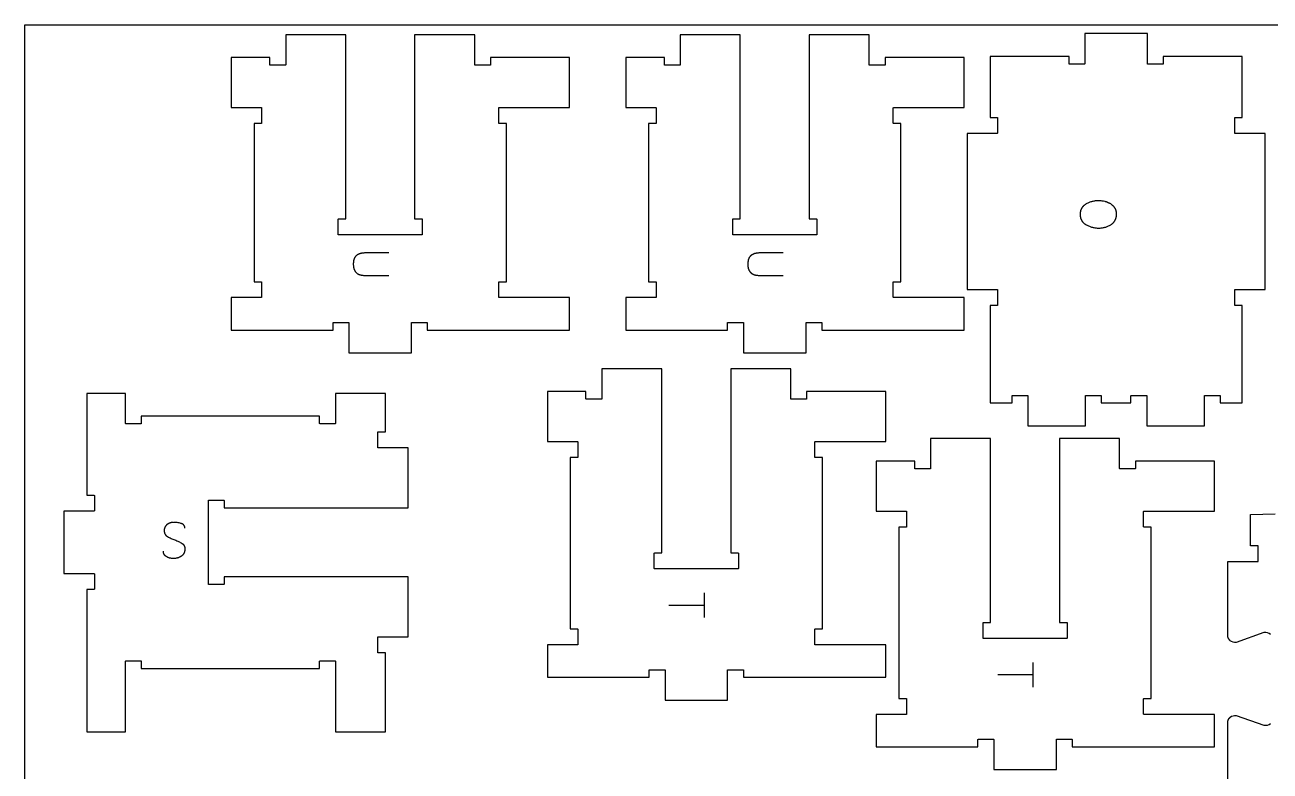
# Model space of a CAD drawing. Header units: millimetres. Extents: x -1220 to 1220, y -1930 to 1930.
# Drawn here: x -1220 to -235, y 20 to 610 of the extents above; entities that cross this region are included whole.
import ezdxf

# ---------------------------------------------------------------- set-up
doc = ezdxf.new("R2010")
doc.units = ezdxf.units.MM
for name, color, linetype, true_color in [('0_SHEET_SPRUCEPLY_2440X122', 1, 'Continuous', 0xff0000), ('1_ANYTOOL_1MMDEEP_LABELS_S', 2, 'Continuous', 0xffff00), ('4_ANYTOOL_CUTTHROUGH_OUTSI', 5, 'Continuous', 0x0000ff)]:
    doc.layers.add(name, color=color, linetype=linetype, true_color=true_color)

msp = doc.modelspace()

# ---------------------------------------------------------------- linework, layer by layer
at = {"layer": '0_SHEET_SPRUCEPLY_2440X122'}
msp.add_lwpolyline([(1220, 610), (1220, -610), (-1220, -610), (-1220, 610)], close=True, dxfattribs=at)
at = {"layer": '1_ANYTOOL_1MMDEEP_LABELS_S'}
msp.add_lwpolyline([(-356.68, 460.66), (-356.69, 461), (-356.71, 461.34), (-356.73, 461.68), (-356.75, 461.84), (-356.77, 462), (-356.8, 462.17), (-356.82, 462.33), (-356.85, 462.48), (-356.88, 462.64), (-356.92, 462.79), (-356.95, 462.95), (-356.99, 463.1), (-357.03, 463.25), (-357.08, 463.4), (-357.13, 463.54), (-357.18, 463.69), (-357.23, 463.83), (-357.29, 463.97), (-357.35, 464.11), (-357.41, 464.25), (-357.47, 464.38), (-357.54, 464.52), (-357.61, 464.65), (-357.68, 464.78), (-357.76, 464.91), (-357.83, 465.04), (-357.91, 465.17), (-358, 465.29), (-358.26, 465.66), (-358.44, 465.9), (-358.62, 466.13), (-358.81, 466.35), (-359.01, 466.57), (-359.21, 466.79), (-359.42, 466.99), (-359.63, 467.2), (-359.85, 467.39), (-360.08, 467.59), (-360.31, 467.77), (-360.55, 467.95), (-360.8, 468.13), (-361.05, 468.3), (-361.3, 468.46), (-361.83, 468.77), (-362.1, 468.93), (-362.37, 469.07), (-362.65, 469.21), (-362.93, 469.35), (-363.22, 469.48), (-363.5, 469.6), (-363.79, 469.72), (-364.09, 469.83), (-364.39, 469.94), (-364.69, 470.04), (-364.99, 470.13), (-365.3, 470.22), (-365.61, 470.31), (-365.93, 470.38), (-366.88, 470.6), (-367.51, 470.72), (-368.14, 470.82), (-368.75, 470.91), (-369.37, 470.97), (-369.97, 471.02), (-370.57, 471.05), (-371.16, 471.06), (-371.76, 471.05), (-372.35, 471.02), (-372.95, 470.97), (-373.54, 470.89), (-374.14, 470.8), (-374.73, 470.69), (-375.33, 470.56), (-375.92, 470.41), (-376.52, 470.23), (-377.11, 470.04), (-377.71, 469.83), (-378.3, 469.59), (-378.9, 469.34), (-379.49, 469.07), (-380.09, 468.77), (-380.68, 468.46), (-380.98, 468.29), (-381.26, 468.13), (-381.54, 467.95), (-381.8, 467.77), (-382.06, 467.58), (-382.3, 467.39), (-382.54, 467.19), (-382.77, 466.99), (-382.88, 466.89), (-382.99, 466.78), (-383.09, 466.67), (-383.19, 466.56), (-383.3, 466.45), (-383.39, 466.34), (-383.49, 466.23), (-383.59, 466.12), (-383.68, 466), (-383.77, 465.88), (-383.85, 465.76), (-383.94, 465.64), (-384.02, 465.52), (-384.1, 465.4), (-384.18, 465.27), (-384.25, 465.15), (-384.33, 465.02), (-384.4, 464.89), (-384.47, 464.76), (-384.53, 464.63), (-384.6, 464.49), (-384.66, 464.36), (-384.72, 464.22), (-384.78, 464.09), (-384.83, 463.95), (-384.88, 463.81), (-384.93, 463.66), (-384.98, 463.52), (-385.07, 463.23), (-385.15, 462.93), (-385.22, 462.63), (-385.28, 462.32), (-385.33, 462), (-385.37, 461.68), (-385.4, 461.35), (-385.43, 461.02), (-385.44, 460.68), (-385.44, 460.34), (-385.44, 459.98), (-385.43, 459.63), (-385.4, 459.29), (-385.37, 458.95), (-385.33, 458.61), (-385.27, 458.29), (-385.21, 457.97), (-385.14, 457.65), (-385.06, 457.35), (-384.97, 457.05), (-384.92, 456.9), (-384.87, 456.75), (-384.82, 456.61), (-384.76, 456.46), (-384.71, 456.32), (-384.65, 456.18), (-384.58, 456.04), (-384.52, 455.9), (-384.45, 455.77), (-384.38, 455.63), (-384.31, 455.5), (-384.23, 455.37), (-384.16, 455.24), (-384.08, 455.11), (-384, 454.98), (-383.91, 454.86), (-383.83, 454.73), (-383.74, 454.61), (-383.65, 454.49), (-383.55, 454.37), (-383.46, 454.25), (-383.36, 454.14), (-383.26, 454.02), (-383.16, 453.91), (-383.05, 453.8), (-382.94, 453.69), (-382.83, 453.58), (-382.72, 453.47), (-382.61, 453.37), (-382.49, 453.27), (-382.25, 453.06), (-382, 452.87), (-381.74, 452.68), (-381.47, 452.49), (-381.19, 452.31), (-380.9, 452.14), (-380.6, 451.98), (-380, 451.67), (-379.39, 451.38), (-378.79, 451.11), (-378.18, 450.86), (-377.58, 450.63), (-376.97, 450.42), (-376.36, 450.23), (-375.75, 450.06), (-375.15, 449.91), (-374.54, 449.78), (-373.93, 449.67), (-373.32, 449.58), (-372.71, 449.51), (-372.1, 449.46), (-371.49, 449.43), (-370.88, 449.42), (-370.24, 449.43), (-369.6, 449.46), (-368.96, 449.51), (-368.33, 449.58), (-367.7, 449.68), (-367.09, 449.79), (-366.47, 449.93), (-365.86, 450.09), (-365.26, 450.27), (-364.67, 450.46), (-364.07, 450.68), (-363.49, 450.92), (-362.91, 451.19), (-362.34, 451.47), (-361.77, 451.77), (-361.2, 452.1), (-360.93, 452.27), (-360.66, 452.45), (-360.4, 452.63), (-360.15, 452.83), (-359.9, 453.02), (-359.67, 453.23), (-359.44, 453.44), (-359.23, 453.65), (-359.12, 453.76), (-359.02, 453.87), (-358.92, 453.99), (-358.82, 454.1), (-358.72, 454.22), (-358.63, 454.34), (-358.54, 454.46), (-358.45, 454.58), (-358.36, 454.7), (-358.28, 454.82), (-358.2, 454.95), (-358.11, 455.07), (-358.04, 455.2), (-357.96, 455.33), (-357.89, 455.46), (-357.81, 455.6), (-357.75, 455.73), (-357.68, 455.87), (-357.55, 456.14), (-357.43, 456.43), (-357.32, 456.72), (-357.22, 457.01), (-357.13, 457.31), (-357.04, 457.62), (-356.97, 457.93), (-356.9, 458.25), (-356.84, 458.58), (-356.79, 458.91), (-356.76, 459.25), (-356.72, 459.59), (-356.7, 459.94), (-356.69, 460.3)], close=True, dxfattribs=at)
for points in [[(-932.3, 429.87), (-950.94, 429.75), (-951.49, 429.74), (-952.03, 429.71), (-952.55, 429.67), (-953.05, 429.61), (-953.3, 429.57), (-953.54, 429.53), (-953.78, 429.49), (-954.01, 429.44), (-954.24, 429.39), (-954.47, 429.33), (-954.69, 429.27), (-954.91, 429.21), (-955.12, 429.14), (-955.33, 429.07), (-955.54, 429), (-955.74, 428.92), (-955.94, 428.84), (-956.13, 428.75), (-956.32, 428.66), (-956.51, 428.57), (-956.69, 428.47), (-956.87, 428.37), (-957.05, 428.26), (-957.22, 428.15), (-957.38, 428.04), (-957.54, 427.92), (-957.7, 427.8), (-957.86, 427.67), (-958.01, 427.54), (-958.08, 427.48), (-958.15, 427.41), (-958.22, 427.34), (-958.29, 427.27), (-958.36, 427.2), (-958.43, 427.13), (-958.5, 427.05), (-958.56, 426.98), (-958.62, 426.9), (-958.69, 426.82), (-958.75, 426.75), (-958.81, 426.66), (-958.92, 426.5), (-959.04, 426.33), (-959.14, 426.15), (-959.25, 425.97), (-959.34, 425.78), (-959.44, 425.59), (-959.53, 425.39), (-959.61, 425.19), (-959.69, 424.98), (-959.76, 424.77), (-959.83, 424.55), (-959.89, 424.32), (-959.95, 424.09), (-960.01, 423.86), (-960.06, 423.62), (-960.1, 423.37), (-960.14, 423.12), (-960.18, 422.86), (-960.21, 422.6), (-960.24, 422.33), (-960.26, 422.06), (-960.28, 421.78), (-960.29, 421.5), (-960.3, 420.91), (-960.29, 420.38), (-960.26, 419.86), (-960.24, 419.61), (-960.22, 419.36), (-960.19, 419.11), (-960.16, 418.87), (-960.13, 418.64), (-960.09, 418.41), (-960.04, 418.18), (-959.99, 417.95), (-959.94, 417.74), (-959.88, 417.52), (-959.82, 417.31), (-959.76, 417.1), (-959.69, 416.9), (-959.61, 416.7), (-959.54, 416.51), (-959.45, 416.31), (-959.37, 416.13), (-959.28, 415.95), (-959.18, 415.77), (-959.08, 415.59), (-958.98, 415.42), (-958.87, 415.26), (-958.76, 415.1), (-958.64, 414.94), (-958.52, 414.79), (-958.4, 414.64), (-958.27, 414.49), (-958.14, 414.35), (-958, 414.22), (-957.86, 414.08), (-957.71, 413.95), (-957.56, 413.83), (-957.41, 413.71), (-957.25, 413.59), (-957.09, 413.48), (-956.92, 413.37), (-956.75, 413.27), (-956.58, 413.17), (-956.4, 413.08), (-956.21, 412.98), (-956.03, 412.9), (-955.83, 412.82), (-955.64, 412.74), (-955.44, 412.66), (-955.23, 412.59), (-955.02, 412.53), (-954.81, 412.46), (-954.59, 412.4), (-954.37, 412.35), (-954.15, 412.3), (-953.92, 412.26), (-953.68, 412.21), (-953.44, 412.18), (-953.2, 412.14), (-952.95, 412.11), (-952.7, 412.09), (-952.19, 412.05), (-951.66, 412.03), (-932.3, 412.03)], [(-620.3, 429.87), (-638.94, 429.75), (-639.49, 429.74), (-640.03, 429.71), (-640.55, 429.67), (-641.05, 429.61), (-641.3, 429.57), (-641.54, 429.53), (-641.78, 429.49), (-642.01, 429.44), (-642.24, 429.39), (-642.47, 429.33), (-642.69, 429.27), (-642.91, 429.21), (-643.12, 429.14), (-643.33, 429.07), (-643.54, 429), (-643.74, 428.92), (-643.94, 428.84), (-644.13, 428.75), (-644.32, 428.66), (-644.51, 428.57), (-644.69, 428.47), (-644.87, 428.37), (-645.05, 428.26), (-645.22, 428.15), (-645.38, 428.04), (-645.54, 427.92), (-645.7, 427.8), (-645.86, 427.67), (-646.01, 427.54), (-646.08, 427.48), (-646.15, 427.41), (-646.22, 427.34), (-646.29, 427.27), (-646.36, 427.2), (-646.43, 427.13), (-646.5, 427.05), (-646.56, 426.98), (-646.62, 426.9), (-646.69, 426.82), (-646.75, 426.75), (-646.81, 426.66), (-646.92, 426.5), (-647.04, 426.33), (-647.14, 426.15), (-647.25, 425.97), (-647.34, 425.78), (-647.44, 425.59), (-647.53, 425.39), (-647.61, 425.19), (-647.69, 424.98), (-647.76, 424.77), (-647.83, 424.55), (-647.89, 424.32), (-647.95, 424.09), (-648.01, 423.86), (-648.06, 423.62), (-648.1, 423.37), (-648.14, 423.12), (-648.18, 422.86), (-648.21, 422.6), (-648.24, 422.33), (-648.26, 422.06), (-648.28, 421.78), (-648.29, 421.5), (-648.3, 420.91), (-648.29, 420.38), (-648.26, 419.86), (-648.24, 419.61), (-648.22, 419.36), (-648.19, 419.11), (-648.16, 418.87), (-648.13, 418.64), (-648.09, 418.41), (-648.04, 418.18), (-647.99, 417.95), (-647.94, 417.74), (-647.88, 417.52), (-647.82, 417.31), (-647.76, 417.1), (-647.69, 416.9), (-647.61, 416.7), (-647.54, 416.51), (-647.45, 416.31), (-647.37, 416.13), (-647.28, 415.95), (-647.18, 415.77), (-647.08, 415.59), (-646.98, 415.42), (-646.87, 415.26), (-646.76, 415.1), (-646.64, 414.94), (-646.52, 414.79), (-646.4, 414.64), (-646.27, 414.49), (-646.14, 414.35), (-646, 414.22), (-645.86, 414.08), (-645.71, 413.95), (-645.56, 413.83), (-645.41, 413.71), (-645.25, 413.59), (-645.09, 413.48), (-644.92, 413.37), (-644.75, 413.27), (-644.58, 413.17), (-644.4, 413.08), (-644.21, 412.98), (-644.03, 412.9), (-643.83, 412.82), (-643.64, 412.74), (-643.44, 412.66), (-643.23, 412.59), (-643.02, 412.53), (-642.81, 412.46), (-642.59, 412.4), (-642.37, 412.35), (-642.15, 412.3), (-641.92, 412.26), (-641.68, 412.21), (-641.44, 412.18), (-641.2, 412.14), (-640.95, 412.11), (-640.7, 412.09), (-640.19, 412.05), (-639.66, 412.03), (-620.3, 412.03)], [(-1093.5, 212.26), (-1093.5, 212.43), (-1093.51, 212.52), (-1093.51, 212.6), (-1093.52, 212.69), (-1093.53, 212.77), (-1093.54, 212.85), (-1093.55, 212.94), (-1093.56, 213.02), (-1093.57, 213.1), (-1093.59, 213.17), (-1093.61, 213.25), (-1093.63, 213.33), (-1093.65, 213.41), (-1093.67, 213.48), (-1093.69, 213.55), (-1093.72, 213.63), (-1093.74, 213.7), (-1093.77, 213.77), (-1093.8, 213.84), (-1093.83, 213.91), (-1093.86, 213.98), (-1093.9, 214.04), (-1093.93, 214.11), (-1093.97, 214.18), (-1094.01, 214.24), (-1094.05, 214.3), (-1094.09, 214.37), (-1094.13, 214.43), (-1094.18, 214.49), (-1094.22, 214.55), (-1094.27, 214.61), (-1094.32, 214.66), (-1094.37, 214.72), (-1094.42, 214.78), (-1094.47, 214.83), (-1094.53, 214.89), (-1094.59, 214.94), (-1094.64, 214.99), (-1094.7, 215.04), (-1094.76, 215.09), (-1094.83, 215.14), (-1094.89, 215.19), (-1094.95, 215.24), (-1095.02, 215.28), (-1095.09, 215.33), (-1095.16, 215.37), (-1095.23, 215.41), (-1095.3, 215.46), (-1095.38, 215.5), (-1095.46, 215.54), (-1095.53, 215.58), (-1095.69, 215.65), (-1095.86, 215.73), (-1096.03, 215.79), (-1096.21, 215.86), (-1096.39, 215.92), (-1096.58, 215.98), (-1097.33, 216.18), (-1098.07, 216.36), (-1098.8, 216.51), (-1099.52, 216.64), (-1099.87, 216.69), (-1100.22, 216.73), (-1100.57, 216.77), (-1100.91, 216.8), (-1101.26, 216.83), (-1101.59, 216.84), (-1101.93, 216.85), (-1102.26, 216.86), (-1102.44, 216.85), (-1102.62, 216.85), (-1102.8, 216.84), (-1102.98, 216.83), (-1103.16, 216.81), (-1103.33, 216.8), (-1103.51, 216.77), (-1103.68, 216.75), (-1103.85, 216.72), (-1104.03, 216.69), (-1104.2, 216.65), (-1104.36, 216.61), (-1104.53, 216.57), (-1104.7, 216.53), (-1104.86, 216.48), (-1105.03, 216.43), (-1105.19, 216.37), (-1105.35, 216.31), (-1105.52, 216.25), (-1105.67, 216.18), (-1105.83, 216.12), (-1105.99, 216.04), (-1106.15, 215.97), (-1106.3, 215.89), (-1106.46, 215.81), (-1106.61, 215.72), (-1106.76, 215.63), (-1106.91, 215.54), (-1107.06, 215.44), (-1107.21, 215.34), (-1107.35, 215.24), (-1107.5, 215.14), (-1107.64, 215.03), (-1107.78, 214.92), (-1107.91, 214.81), (-1108.04, 214.69), (-1108.17, 214.58), (-1108.29, 214.45), (-1108.4, 214.33), (-1108.51, 214.2), (-1108.62, 214.07), (-1108.72, 213.94), (-1108.82, 213.81), (-1108.91, 213.67), (-1109, 213.53), (-1109.09, 213.38), (-1109.16, 213.24), (-1109.24, 213.09), (-1109.31, 212.93), (-1109.38, 212.78), (-1109.44, 212.62), (-1109.49, 212.46), (-1109.55, 212.29), (-1109.59, 212.13), (-1109.64, 211.96), (-1109.67, 211.78), (-1109.71, 211.61), (-1109.74, 211.43), (-1109.76, 211.25), (-1109.78, 211.06), (-1109.8, 210.88), (-1109.81, 210.69), (-1109.82, 210.49), (-1109.82, 210.3), (-1109.82, 210.1), (-1109.81, 209.9), (-1109.8, 209.7), (-1109.78, 209.51), (-1109.75, 209.33), (-1109.73, 209.14), (-1109.69, 208.96), (-1109.65, 208.79), (-1109.61, 208.61), (-1109.56, 208.44), (-1109.51, 208.28), (-1109.45, 208.11), (-1109.42, 208.03), (-1109.38, 207.95), (-1109.35, 207.88), (-1109.31, 207.8), (-1109.28, 207.72), (-1109.24, 207.65), (-1109.2, 207.57), (-1109.16, 207.5), (-1109.12, 207.42), (-1109.07, 207.35), (-1109.03, 207.28), (-1108.98, 207.21), (-1108.94, 207.14), (-1108.89, 207.07), (-1108.84, 207), (-1108.79, 206.93), (-1108.74, 206.87), (-1108.68, 206.8), (-1108.63, 206.74), (-1108.57, 206.67), (-1108.51, 206.61), (-1108.46, 206.55), (-1108.4, 206.49), (-1108.33, 206.43), (-1108.21, 206.31), (-1108.08, 206.19), (-1107.94, 206.08), (-1107.8, 205.97), (-1107.65, 205.87), (-1107.5, 205.77), (-1107.34, 205.67), (-1107.18, 205.58), (-1106.51, 205.21), (-1105.83, 204.86), (-1105.13, 204.51), (-1104.42, 204.18), (-1103.69, 203.85), (-1102.95, 203.54), (-1102.19, 203.23), (-1101.42, 202.94), (-1100.65, 202.65), (-1099.9, 202.35), (-1099.16, 202.03), (-1098.45, 201.7), (-1097.75, 201.35), (-1097.08, 200.99), (-1096.42, 200.61), (-1095.78, 200.22), (-1095.62, 200.11), (-1095.48, 200.01), (-1095.33, 199.9), (-1095.26, 199.84), (-1095.19, 199.79), (-1095.13, 199.73), (-1095.06, 199.67), (-1095, 199.61), (-1094.93, 199.55), (-1094.87, 199.49), (-1094.81, 199.43), (-1094.75, 199.36), (-1094.69, 199.3), (-1094.64, 199.23), (-1094.58, 199.17), (-1094.53, 199.1), (-1094.48, 199.03), (-1094.43, 198.96), (-1094.38, 198.89), (-1094.33, 198.82), (-1094.28, 198.75), (-1094.24, 198.68), (-1094.19, 198.61), (-1094.15, 198.53), (-1094.11, 198.46), (-1094.07, 198.38), (-1094.03, 198.3), (-1093.99, 198.23), (-1093.96, 198.15), (-1093.92, 198.07), (-1093.89, 197.99), (-1093.86, 197.9), (-1093.83, 197.82), (-1093.8, 197.74), (-1093.77, 197.65), (-1093.75, 197.57), (-1093.72, 197.48), (-1093.68, 197.31), (-1093.64, 197.13), (-1093.6, 196.95), (-1093.57, 196.76), (-1093.55, 196.57), (-1093.53, 196.38), (-1093.52, 196.18), (-1093.51, 195.98), (-1093.51, 195.77), (-1093.52, 195.56), (-1093.52, 195.35), (-1093.54, 195.14), (-1093.56, 194.92), (-1093.58, 194.71), (-1093.61, 194.5), (-1093.65, 194.29), (-1093.69, 194.09), (-1093.73, 193.89), (-1093.78, 193.7), (-1093.83, 193.51), (-1093.89, 193.32), (-1093.95, 193.13), (-1094.02, 192.95), (-1094.09, 192.77), (-1094.16, 192.6), (-1094.24, 192.43), (-1094.33, 192.26), (-1094.42, 192.1), (-1094.51, 191.94), (-1094.61, 191.78), (-1094.72, 191.62), (-1094.83, 191.47), (-1094.94, 191.33), (-1095.06, 191.18), (-1095.18, 191.04), (-1095.31, 190.91), (-1095.44, 190.77), (-1095.58, 190.64), (-1095.72, 190.52), (-1095.87, 190.39), (-1096.02, 190.27), (-1096.17, 190.16), (-1096.33, 190.05), (-1096.5, 189.94), (-1096.84, 189.73), (-1097.18, 189.54), (-1097.52, 189.36), (-1097.87, 189.2), (-1098.22, 189.05), (-1098.57, 188.91), (-1098.93, 188.78), (-1099.11, 188.72), (-1099.29, 188.67), (-1099.47, 188.61), (-1099.65, 188.57), (-1099.84, 188.52), (-1100.02, 188.48), (-1100.21, 188.44), (-1100.39, 188.4), (-1100.77, 188.34), (-1101.14, 188.29), (-1101.53, 188.25), (-1101.91, 188.23), (-1102.3, 188.22), (-1102.68, 188.22), (-1103.06, 188.23), (-1103.44, 188.25), (-1103.81, 188.29), (-1104.17, 188.34), (-1104.54, 188.4), (-1104.89, 188.47), (-1105.25, 188.56), (-1105.6, 188.65), (-1105.95, 188.76), (-1106.29, 188.88), (-1106.63, 189.01), (-1106.96, 189.15), (-1107.29, 189.31), (-1107.62, 189.48), (-1107.94, 189.66), (-1108.1, 189.75), (-1108.25, 189.85), (-1108.4, 189.95), (-1108.54, 190.05), (-1108.68, 190.15), (-1108.81, 190.26), (-1108.94, 190.37), (-1109.06, 190.48), (-1109.18, 190.6), (-1109.29, 190.72), (-1109.4, 190.84), (-1109.5, 190.96), (-1109.55, 191.03), (-1109.6, 191.09), (-1109.64, 191.15), (-1109.69, 191.22), (-1109.73, 191.29), (-1109.78, 191.35), (-1109.82, 191.42), (-1109.86, 191.49), (-1109.9, 191.55), (-1109.94, 191.62), (-1109.97, 191.69), (-1110.01, 191.76), (-1110.04, 191.84), (-1110.08, 191.91), (-1110.11, 191.98), (-1110.14, 192.05), (-1110.17, 192.13), (-1110.2, 192.2), (-1110.22, 192.28), (-1110.25, 192.35), (-1110.3, 192.51), (-1110.34, 192.66), (-1110.38, 192.82), (-1110.41, 192.99), (-1110.44, 193.15), (-1110.46, 193.32), (-1110.48, 193.49), (-1110.49, 193.66), (-1110.5, 193.84), (-1110.5, 194.02)], [(-682.62, 141.69), (-682.62, 161.05)], [(-682.62, 151.25), (-710.62, 151.25)], [(-422.62, 86.69), (-422.62, 106.05)], [(-422.62, 96.25), (-450.62, 96.25)]]:
    msp.add_lwpolyline(points, dxfattribs=at)
at = {"layer": '4_ANYTOOL_CUTTHROUGH_OUTSI'}
for points in [[(-911.76, 602.13), (-911.76, 456.63), (-906.01, 456.63), (-906.01, 456.63, -0.414214), (-905.76, 456.38), (-905.76, 444.38, -0.414214), (-906.01, 444.13), (-972.01, 444.13, -0.414214), (-972.26, 444.38), (-972.26, 456.38, -0.414214), (-972.01, 456.63), (-966.26, 456.63), (-966.26, 602.13), (-1013.76, 602.13), (-1013.76, 578.38), (-1013.76, 578.38, -0.414214), (-1014.01, 578.13), (-1026.01, 578.13, -0.414214), (-1026.26, 578.38), (-1026.26, 584.13), (-1056.76, 584.13), (-1056.76, 544.63), (-1033.01, 544.63), (-1033.01, 544.63, -0.414214), (-1032.76, 544.38), (-1032.76, 532.38, -0.414214), (-1033.01, 532.13), (-1038.76, 532.13), (-1038.76, 407.05), (-1033.01, 407.05), (-1033.01, 407.05, -0.414214), (-1032.76, 406.8), (-1032.76, 394.8, -0.414214), (-1033.01, 394.55), (-1056.76, 394.55), (-1056.76, 368.84), (-976.26, 368.84), (-976.26, 374.59), (-976.26, 374.59, -0.414214), (-976.01, 374.84), (-964.01, 374.84, -0.414214), (-963.76, 374.59), (-963.76, 350.84), (-914.26, 350.84), (-914.26, 374.59), (-914.26, 374.59, -0.414214), (-914.01, 374.84), (-902.01, 374.84, -0.414214), (-901.76, 374.59), (-901.76, 368.84), (-789.26, 368.84), (-789.26, 394.55), (-845.01, 394.55), (-845.01, 394.55, -0.414214), (-845.26, 394.8), (-845.26, 406.8, -0.414214), (-845.01, 407.05), (-839.26, 407.05), (-839.26, 532.13), (-845.01, 532.13), (-845.01, 532.13, -0.414214), (-845.26, 532.38), (-845.26, 544.38, -0.414214), (-845.01, 544.63), (-789.26, 544.63), (-789.26, 584.13), (-851.76, 584.13), (-851.76, 578.38), (-851.76, 578.38, -0.414214), (-852.01, 578.13), (-864.01, 578.13, -0.414214), (-864.26, 578.38), (-864.26, 602.13), (-911.76, 602.13)], [(-599.76, 602.13), (-599.76, 456.63), (-594.01, 456.63), (-594.01, 456.63, -0.414214), (-593.76, 456.38), (-593.76, 444.38, -0.414214), (-594.01, 444.13), (-660.01, 444.13, -0.414214), (-660.26, 444.38), (-660.26, 456.38, -0.414214), (-660.01, 456.63), (-654.26, 456.63), (-654.26, 602.13), (-701.76, 602.13), (-701.76, 578.38), (-701.76, 578.38, -0.414214), (-702.01, 578.13), (-714.01, 578.13, -0.414214), (-714.26, 578.38), (-714.26, 584.13), (-744.76, 584.13), (-744.76, 544.63), (-721.01, 544.63), (-721.01, 544.63, -0.414214), (-720.76, 544.38), (-720.76, 532.38, -0.414214), (-721.01, 532.13), (-726.76, 532.13), (-726.76, 407.05), (-721.01, 407.05), (-721.01, 407.05, -0.414214), (-720.76, 406.8), (-720.76, 394.8, -0.414214), (-721.01, 394.55), (-744.76, 394.55), (-744.76, 368.84), (-664.26, 368.84), (-664.26, 374.59), (-664.26, 374.59, -0.414214), (-664.01, 374.84), (-652.01, 374.84, -0.414214), (-651.76, 374.59), (-651.76, 350.84), (-602.26, 350.84), (-602.26, 374.59), (-602.26, 374.59, -0.414214), (-602.01, 374.84), (-590.01, 374.84, -0.414214), (-589.76, 374.59), (-589.76, 368.84), (-477.26, 368.84), (-477.26, 394.55), (-533.01, 394.55), (-533.01, 394.55, -0.414214), (-533.26, 394.8), (-533.26, 406.8, -0.414214), (-533.01, 407.05), (-527.26, 407.05), (-527.26, 532.13), (-533.01, 532.13), (-533.01, 532.13, -0.414214), (-533.26, 532.38), (-533.26, 544.38, -0.414214), (-533.01, 544.63), (-477.26, 544.63), (-477.26, 584.13), (-539.76, 584.13), (-539.76, 578.38), (-539.76, 578.38, -0.414214), (-540.01, 578.13), (-552.01, 578.13, -0.414214), (-552.26, 578.38), (-552.26, 602.13), (-599.76, 602.13)], [(-456.75, 388.31), (-456.75, 311.18), (-439.25, 311.18), (-439.25, 316.93), (-439.25, 316.93, -0.414214), (-439, 317.18), (-427, 317.18, -0.414214), (-426.75, 316.93), (-426.75, 293.18), (-381.25, 293.18), (-381.25, 316.93), (-381.25, 316.93, -0.414214), (-381, 317.18), (-369, 317.18, -0.414214), (-368.75, 316.93), (-368.75, 311.18), (-345.25, 311.18), (-345.25, 316.93), (-345.25, 316.93, -0.414214), (-345, 317.18), (-333, 317.18, -0.414214), (-332.75, 316.93), (-332.75, 293.18), (-287.25, 293.18), (-287.25, 316.93), (-287.25, 316.93, -0.414214), (-287, 317.18), (-275, 317.18, -0.414214), (-274.75, 316.93), (-274.75, 311.18), (-257.25, 311.18), (-257.25, 388.31), (-263, 388.31), (-263, 388.31, -0.414214), (-263.25, 388.56), (-263.25, 400.56, -0.414214), (-263, 400.81), (-239.25, 400.81), (-239.25, 524.31), (-263, 524.31), (-263, 524.31, -0.414214), (-263.25, 524.56), (-263.25, 536.56, -0.414214), (-263, 536.81), (-257.25, 536.81), (-257.25, 585.09), (-319.75, 585.09), (-319.75, 579.34), (-319.75, 579.34, -0.414214), (-320, 579.09), (-332, 579.09, -0.414214), (-332.25, 579.34), (-332.25, 603.09), (-381.75, 603.09), (-381.75, 579.34), (-381.75, 579.34, -0.414214), (-382, 579.09), (-394, 579.09, -0.414214), (-394.25, 579.34), (-394.25, 585.09), (-456.75, 585.09), (-456.75, 536.81), (-451, 536.81), (-451, 536.81, -0.414214), (-450.75, 536.56), (-450.75, 524.56, -0.414214), (-451, 524.31), (-474.75, 524.31), (-474.75, 400.81), (-451, 400.81), (-451, 400.81, -0.414214), (-450.75, 400.56), (-450.75, 388.56, -0.414214), (-451, 388.31)], [(-716.26, 192.63), (-716.26, 338.13), (-763.76, 338.13), (-763.76, 314.38), (-763.76, 314.38, -0.414214), (-764.01, 314.13), (-776.01, 314.13, -0.414214), (-776.26, 314.38), (-776.26, 320.13), (-806.76, 320.13), (-806.76, 280.63), (-783.01, 280.63), (-783.01, 280.63, -0.414214), (-782.76, 280.38), (-782.76, 268.38, -0.414214), (-783.01, 268.13), (-788.76, 268.13), (-788.76, 132.58), (-783.01, 132.58), (-783.01, 132.58, -0.414214), (-782.76, 132.33), (-782.76, 120.33, -0.414214), (-783.01, 120.08), (-806.76, 120.08), (-806.76, 94.37), (-726.26, 94.37), (-726.26, 100.12), (-726.26, 100.12, -0.414214), (-726.01, 100.37), (-714.01, 100.37, -0.414214), (-713.76, 100.12), (-713.76, 76.37), (-664.26, 76.37), (-664.26, 100.12), (-664.26, 100.12, -0.414214), (-664.01, 100.37), (-652.01, 100.37, -0.414214), (-651.76, 100.12), (-651.76, 94.37), (-539.26, 94.37), (-539.26, 120.08), (-595.01, 120.08), (-595.01, 120.08, -0.414214), (-595.26, 120.33), (-595.26, 132.33, -0.414214), (-595.01, 132.58), (-589.26, 132.58), (-589.26, 268.13), (-595.01, 268.13), (-595.01, 268.13, -0.414214), (-595.26, 268.38), (-595.26, 280.38, -0.414214), (-595.01, 280.63), (-539.26, 280.63), (-539.26, 320.13), (-601.76, 320.13), (-601.76, 314.38), (-601.76, 314.38, -0.414214), (-602.01, 314.13), (-614.01, 314.13, -0.414214), (-614.26, 314.38), (-614.26, 338.13), (-661.76, 338.13), (-661.76, 192.63), (-656.01, 192.63), (-656.01, 192.63, -0.414214), (-655.76, 192.38), (-655.76, 180.38, -0.414214), (-656.01, 180.13), (-722.01, 180.13, -0.414214), (-722.26, 180.38), (-722.26, 192.38, -0.414214), (-722.01, 192.63)], [(-1062.42, 228.3), (-916.92, 228.3), (-916.92, 275.8), (-940.67, 275.8), (-940.67, 275.8, -0.414214), (-940.92, 276.05), (-940.92, 288.05, -0.414214), (-940.67, 288.3), (-934.92, 288.3), (-934.92, 318.8), (-974.42, 318.8), (-974.42, 295.05), (-974.42, 295.05, -0.414214), (-974.67, 294.8), (-986.67, 294.8, -0.414214), (-986.92, 295.05), (-986.92, 300.8), (-1127.95, 300.8), (-1127.95, 295.05), (-1127.95, 295.05, -0.414214), (-1128.2, 294.8), (-1140.2, 294.8, -0.414214), (-1140.45, 295.05), (-1140.45, 318.8), (-1171.09, 318.8), (-1171.09, 238.3), (-1165.34, 238.3), (-1165.34, 238.3, -0.414214), (-1165.09, 238.05), (-1165.09, 226.05, -0.414214), (-1165.34, 225.8), (-1189.09, 225.8), (-1189.09, 176.3), (-1165.34, 176.3), (-1165.34, 176.3, -0.414214), (-1165.09, 176.05), (-1165.09, 164.05, -0.414214), (-1165.34, 163.8), (-1171.09, 163.8), (-1171.09, 51.3), (-1140.45, 51.3), (-1140.45, 107.05), (-1140.45, 107.05, -0.414214), (-1140.2, 107.3), (-1128.2, 107.3, -0.414214), (-1127.95, 107.05), (-1127.95, 101.3), (-986.92, 101.3), (-986.92, 107.05), (-986.92, 107.05, -0.414214), (-986.67, 107.3), (-974.67, 107.3, -0.414214), (-974.42, 107.05), (-974.42, 51.3), (-934.92, 51.3), (-934.92, 113.8), (-940.67, 113.8), (-940.67, 113.8, -0.414214), (-940.92, 114.05), (-940.92, 126.05, -0.414214), (-940.67, 126.3), (-916.92, 126.3), (-916.92, 173.8), (-1062.42, 173.8), (-1062.42, 168.05), (-1062.42, 168.05, -0.414214), (-1062.67, 167.8), (-1074.67, 167.8, -0.414214), (-1074.92, 168.05), (-1074.92, 234.05, -0.414214), (-1074.67, 234.3), (-1062.67, 234.3, -0.414214), (-1062.42, 234.05)], [(-456.26, 137.63), (-456.26, 283.13), (-503.76, 283.13), (-503.76, 259.38), (-503.76, 259.38, -0.414214), (-504.01, 259.13), (-516.01, 259.13, -0.414214), (-516.26, 259.38), (-516.26, 265.13), (-546.76, 265.13), (-546.76, 225.63), (-523.01, 225.63), (-523.01, 225.63, -0.414214), (-522.76, 225.38), (-522.76, 213.38, -0.414214), (-523.01, 213.13), (-528.76, 213.13), (-528.76, 77.58), (-523.01, 77.58), (-523.01, 77.58, -0.414214), (-522.76, 77.33), (-522.76, 65.33, -0.414214), (-523.01, 65.08), (-546.76, 65.08), (-546.76, 39.37), (-466.26, 39.37), (-466.26, 45.12), (-466.26, 45.12, -0.414214), (-466.01, 45.37), (-454.01, 45.37, -0.414214), (-453.76, 45.12), (-453.76, 21.37), (-404.26, 21.37), (-404.26, 45.12), (-404.26, 45.12, -0.414214), (-404.01, 45.37), (-392.01, 45.37, -0.414214), (-391.76, 45.12), (-391.76, 39.37), (-279.26, 39.37), (-279.26, 65.08), (-335.01, 65.08), (-335.01, 65.08, -0.414214), (-335.26, 65.33), (-335.26, 77.33, -0.414214), (-335.01, 77.58), (-329.26, 77.58), (-329.26, 213.13), (-335.01, 213.13), (-335.01, 213.13, -0.414214), (-335.26, 213.38), (-335.26, 225.38, -0.414214), (-335.01, 225.63), (-279.26, 225.63), (-279.26, 265.13), (-341.76, 265.13), (-341.76, 259.38), (-341.76, 259.38, -0.414214), (-342.01, 259.13), (-354.01, 259.13, -0.414214), (-354.26, 259.38), (-354.26, 283.13), (-401.76, 283.13), (-401.76, 137.63), (-396.01, 137.63), (-396.01, 137.63, -0.414214), (-395.76, 137.38), (-395.76, 125.38, -0.414214), (-396.01, 125.13), (-462.01, 125.13, -0.414214), (-462.26, 125.38), (-462.26, 137.38, -0.414214), (-462.01, 137.63)]]:
    msp.add_lwpolyline(points, format="xyb", close=True, dxfattribs=at)
for points in [[(-234.96, 128.26, 0.220464), (-240.03, 129.66, 0.042513), (-240.07, 129.65), (-262.08, 121.99, -0.219504), (-266.72, 123.27), (-266.84, 123.37), (-266.95, 123.48), (-267.06, 123.58), (-267.17, 123.69), (-267.27, 123.81), (-267.37, 123.92), (-267.47, 124.04), (-267.57, 124.17), (-267.66, 124.29), (-267.75, 124.42), (-267.84, 124.55), (-267.92, 124.69), (-268, 124.82), (-268.08, 124.96), (-268.15, 125.1), (-268.22, 125.24), (-268.29, 125.39), (-268.35, 125.53), (-268.4, 125.68), (-268.46, 125.83), (-268.5, 125.98), (-268.55, 126.13), (-268.59, 126.29), (-268.62, 126.44), (-268.65, 126.59), (-268.68, 126.74), (-268.7, 126.9), (-268.72, 127.05), (-268.74, 127.2), (-268.75, 127.36), (-268.75, 127.51), (-268.75, 127.66), (-268.76, 185.83), (-245.01, 185.83), (-245.01, 185.83, 0.414214), (-244.76, 186.08), (-244.76, 198.08, 0.414214), (-245.01, 198.33), (-250.76, 198.33), (-250.76, 223.14), (-231.21, 223.48)], [(-268.75, 5.33), (-268.75, 58.5), (-268.75, 58.5), (-268.75, 58.65), (-268.75, 58.8), (-268.74, 58.95), (-268.72, 59.11), (-268.7, 59.26), (-268.68, 59.41), (-268.65, 59.57), (-268.62, 59.72), (-268.59, 59.87), (-268.55, 60.02), (-268.5, 60.18), (-268.46, 60.33), (-268.4, 60.48), (-268.35, 60.62), (-268.29, 60.77), (-268.22, 60.91), (-268.15, 61.06), (-268.08, 61.2), (-268, 61.34), (-267.92, 61.47), (-267.84, 61.61), (-267.75, 61.74), (-267.66, 61.87), (-267.57, 61.99), (-267.47, 62.11), (-267.37, 62.23), (-267.27, 62.35), (-267.17, 62.46), (-267.06, 62.57), (-266.95, 62.68), (-266.84, 62.78), (-266.72, 62.88, -0.219504), (-262.08, 64.17), (-240.07, 56.51, 0.042513), (-240.03, 56.5, 0.220464), (-234.96, 57.89, 0.220464)]]:
    msp.add_lwpolyline(points, format="xyb", dxfattribs=at)

doc.saveas('drawing.dxf')
